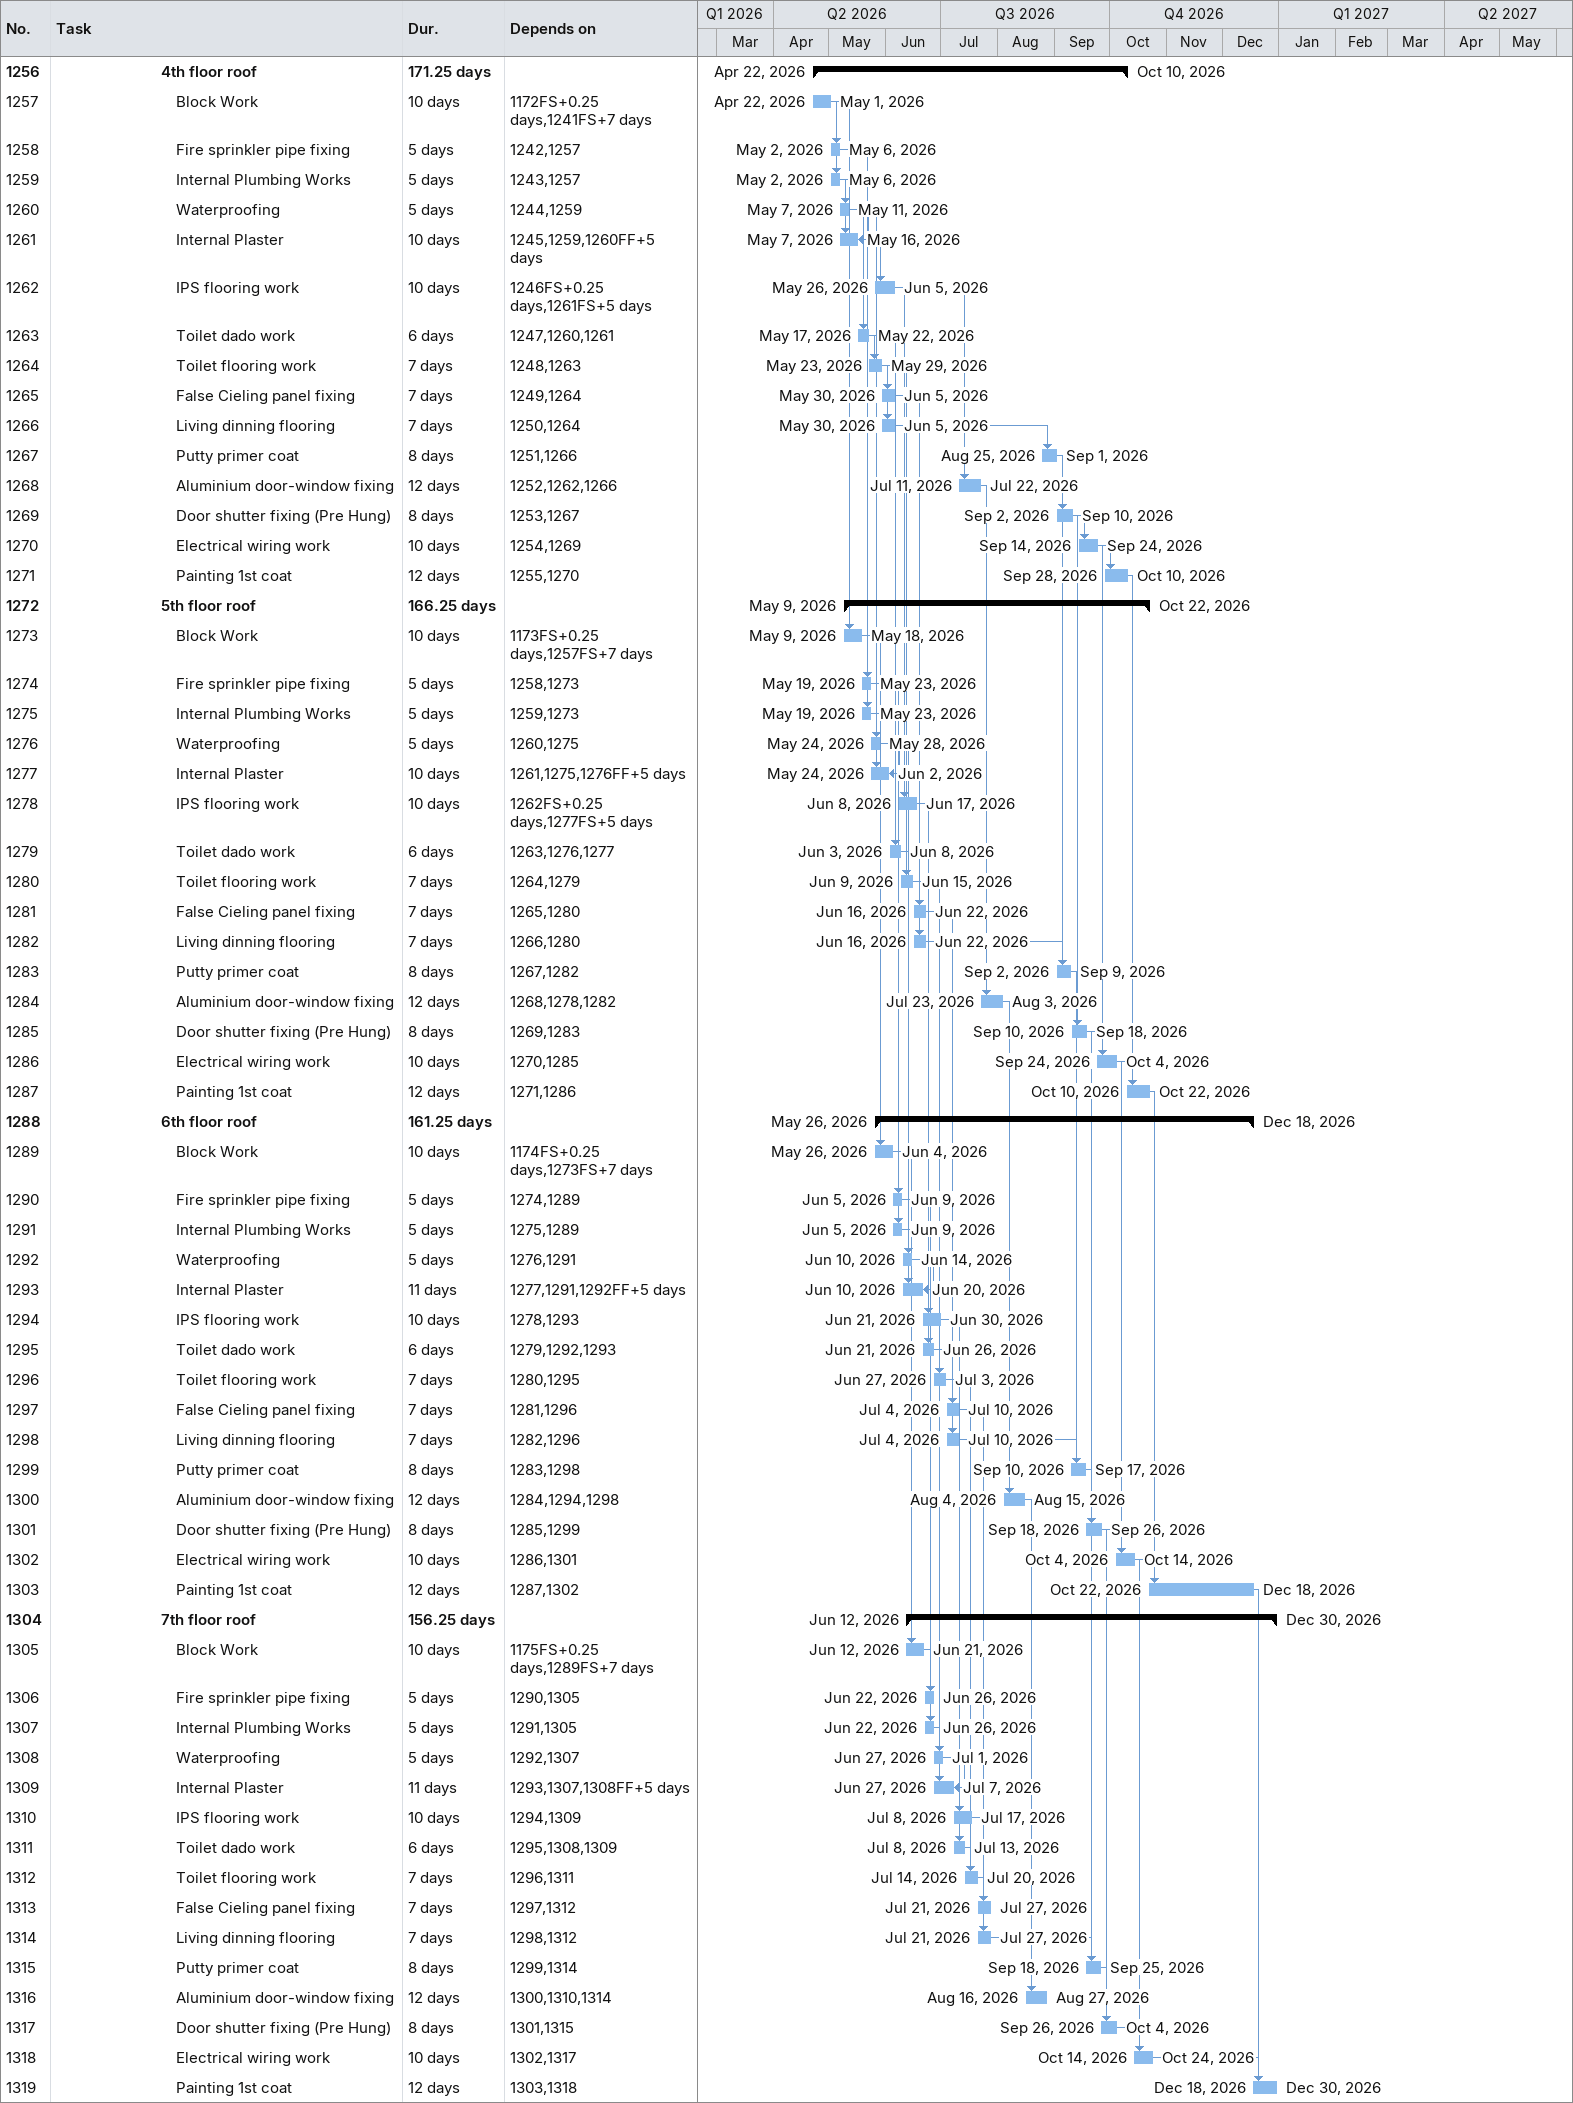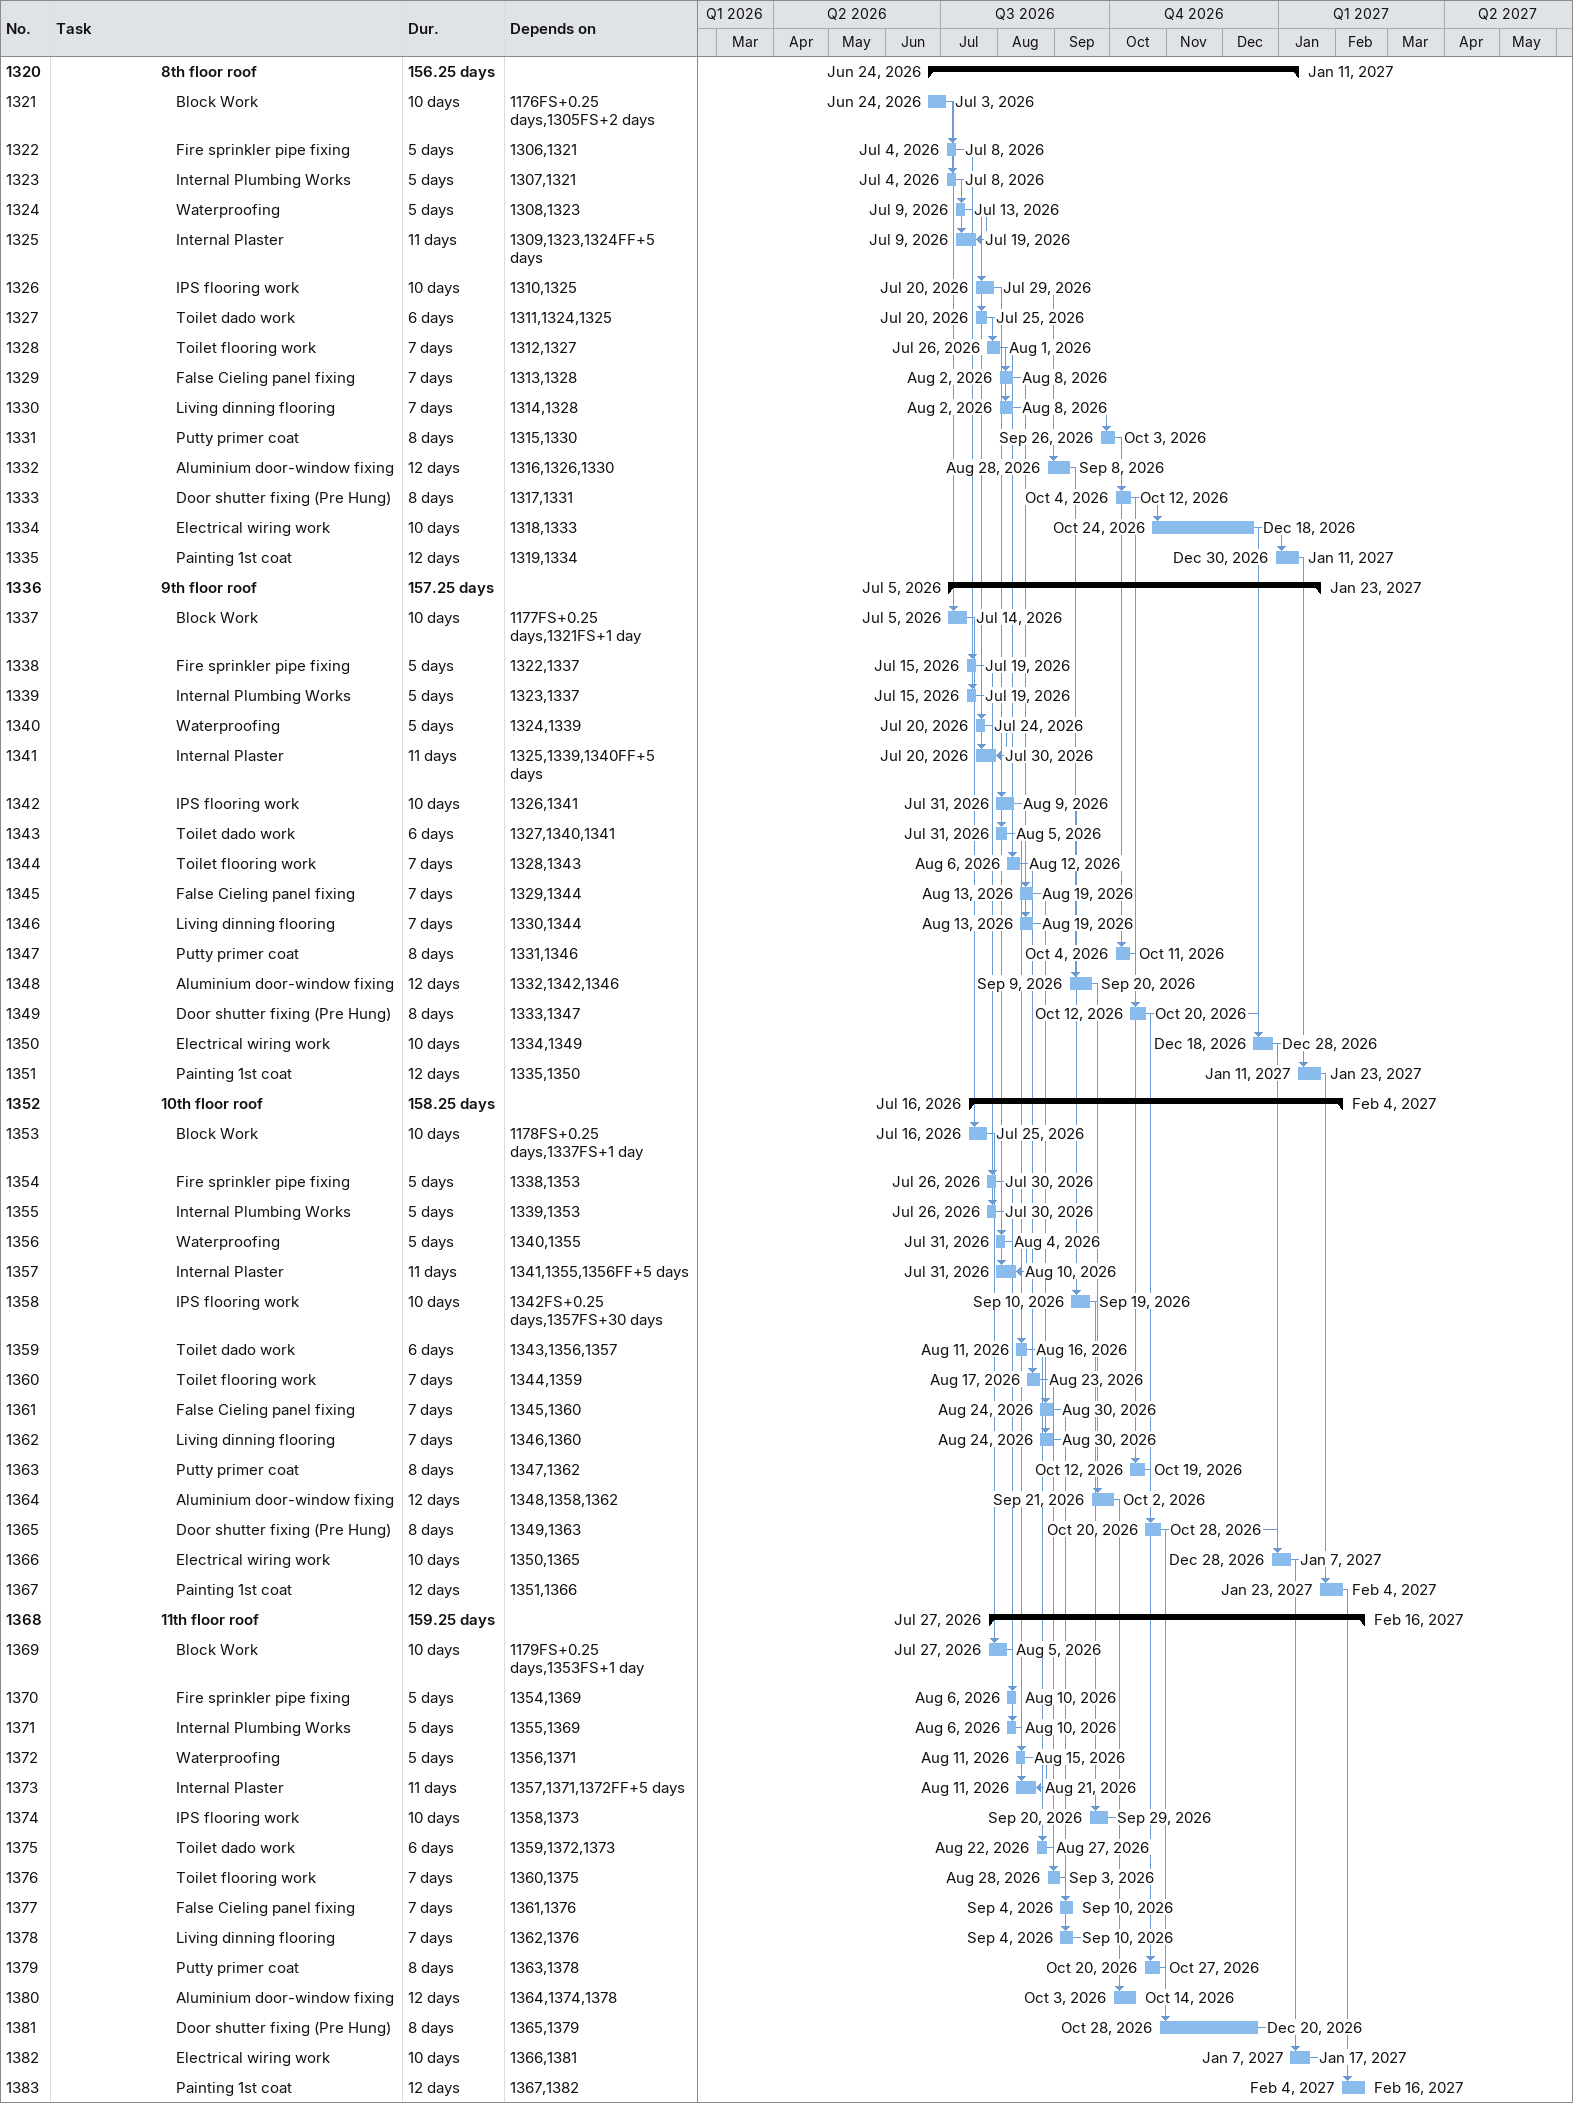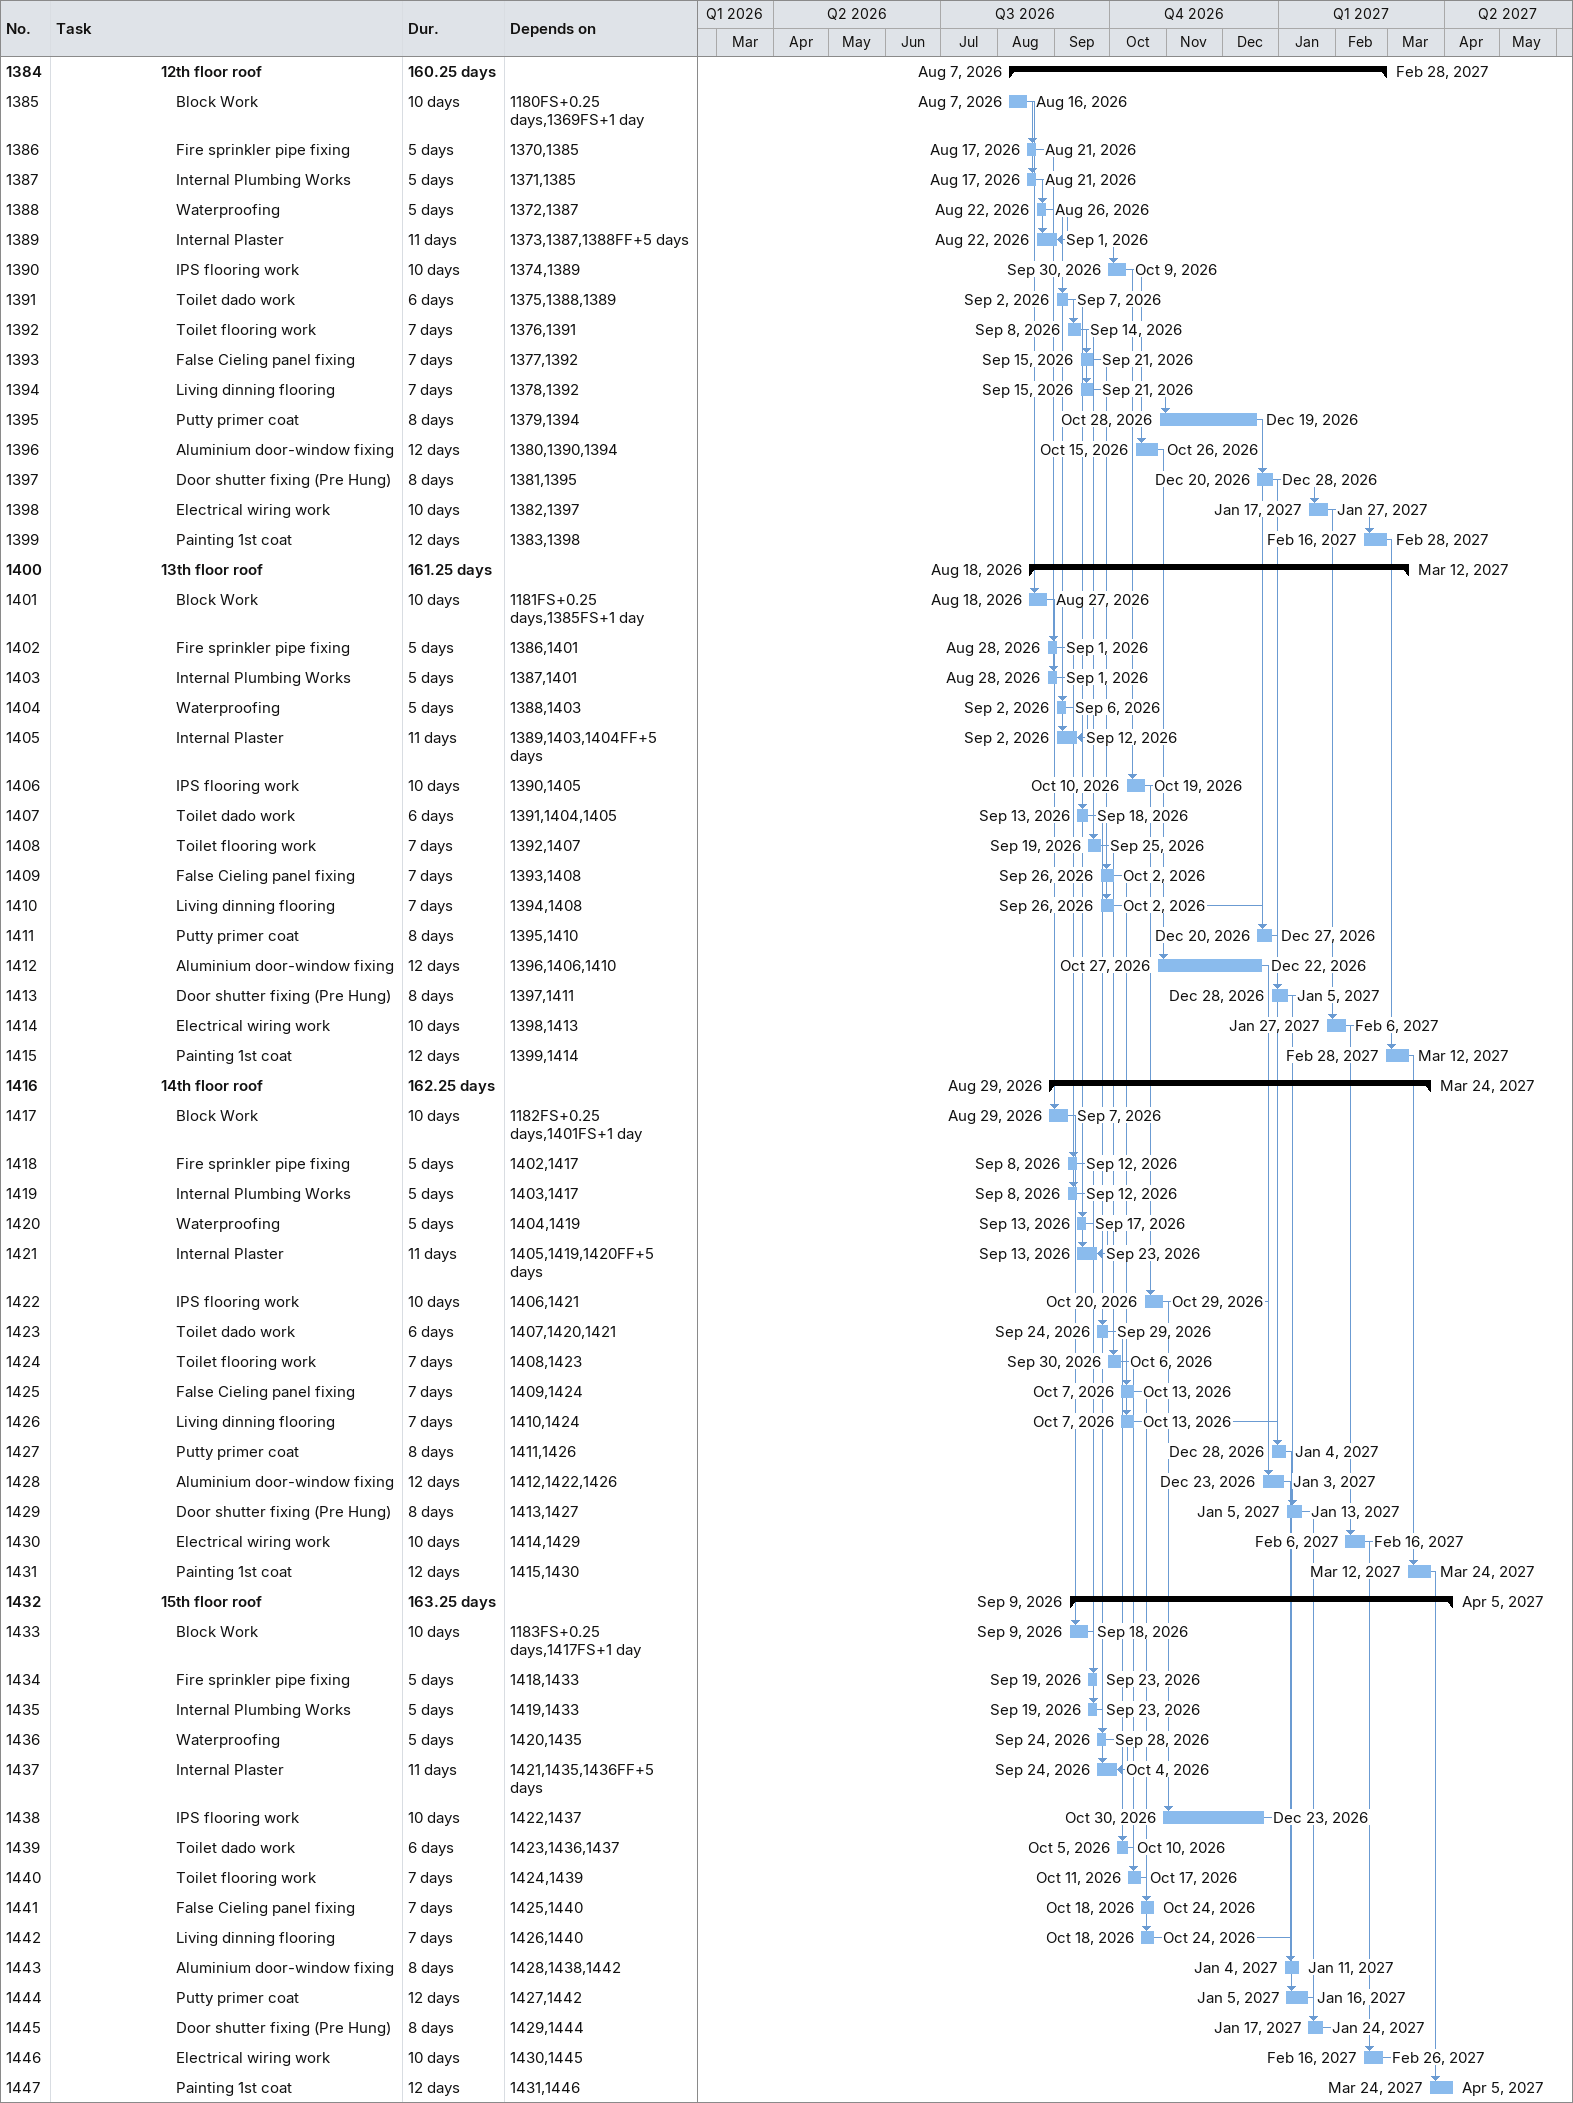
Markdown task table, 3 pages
| ID | Level | Task | Duration | Start | Finish | Predecessors |
|---|---|---|---|---|---|---|
| 1256 | 8 | **4th floor roof** | 171.25d | 2026-04-22 | 2026-10-10 |  |
| 1257 | 9 | Block Work | 10d | 2026-04-22 | 2026-05-01 | 1172FS+0.25d, 1241FS+7d |
| 1258 | 9 | Fire sprinkler pipe fixing | 5d | 2026-05-02 | 2026-05-06 | 1242, 1257 |
| 1259 | 9 | Internal Plumbing Works | 5d | 2026-05-02 | 2026-05-06 | 1243, 1257 |
| 1260 | 9 | Waterproofing | 5d | 2026-05-07 | 2026-05-11 | 1244, 1259 |
| 1261 | 9 | Internal Plaster | 10d | 2026-05-07 | 2026-05-16 | 1245, 1259, 1260FF+5d |
| 1262 | 9 | IPS flooring work | 10d | 2026-05-26 | 2026-06-05 | 1246FS+0.25d, 1261FS+5d |
| 1263 | 9 | Toilet dado work | 6d | 2026-05-17 | 2026-05-22 | 1247, 1260, 1261 |
| 1264 | 9 | Toilet flooring work | 7d | 2026-05-23 | 2026-05-29 | 1248, 1263 |
| 1265 | 9 | False Cieling panel fixing | 7d | 2026-05-30 | 2026-06-05 | 1249, 1264 |
| 1266 | 9 | Living dinning flooring | 7d | 2026-05-30 | 2026-06-05 | 1250, 1264 |
| 1267 | 9 | Putty primer coat | 8d | 2026-08-25 | 2026-09-01 | 1251, 1266 |
| 1268 | 9 | Aluminium door-window fixing | 12d | 2026-07-11 | 2026-07-22 | 1252, 1262, 1266 |
| 1269 | 9 | Door shutter fixing (Pre Hung) | 8d | 2026-09-02 | 2026-09-10 | 1253, 1267 |
| 1270 | 9 | Electrical wiring work | 10d | 2026-09-14 | 2026-09-24 | 1254, 1269 |
| 1271 | 9 | Painting 1st coat | 12d | 2026-09-28 | 2026-10-10 | 1255, 1270 |
| 1272 | 8 | **5th floor roof** | 166.25d | 2026-05-09 | 2026-10-22 |  |
| 1273 | 9 | Block Work | 10d | 2026-05-09 | 2026-05-18 | 1173FS+0.25d, 1257FS+7d |
| 1274 | 9 | Fire sprinkler pipe fixing | 5d | 2026-05-19 | 2026-05-23 | 1258, 1273 |
| 1275 | 9 | Internal Plumbing Works | 5d | 2026-05-19 | 2026-05-23 | 1259, 1273 |
| 1276 | 9 | Waterproofing | 5d | 2026-05-24 | 2026-05-28 | 1260, 1275 |
| 1277 | 9 | Internal Plaster | 10d | 2026-05-24 | 2026-06-02 | 1261, 1275, 1276FF+5d |
| 1278 | 9 | IPS flooring work | 10d | 2026-06-08 | 2026-06-17 | 1262FS+0.25d, 1277FS+5d |
| 1279 | 9 | Toilet dado work | 6d | 2026-06-03 | 2026-06-08 | 1263, 1276, 1277 |
| 1280 | 9 | Toilet flooring work | 7d | 2026-06-09 | 2026-06-15 | 1264, 1279 |
| 1281 | 9 | False Cieling panel fixing | 7d | 2026-06-16 | 2026-06-22 | 1265, 1280 |
| 1282 | 9 | Living dinning flooring | 7d | 2026-06-16 | 2026-06-22 | 1266, 1280 |
| 1283 | 9 | Putty primer coat | 8d | 2026-09-02 | 2026-09-09 | 1267, 1282 |
| 1284 | 9 | Aluminium door-window fixing | 12d | 2026-07-23 | 2026-08-03 | 1268, 1278, 1282 |
| 1285 | 9 | Door shutter fixing (Pre Hung) | 8d | 2026-09-10 | 2026-09-18 | 1269, 1283 |
| 1286 | 9 | Electrical wiring work | 10d | 2026-09-24 | 2026-10-04 | 1270, 1285 |
| 1287 | 9 | Painting 1st coat | 12d | 2026-10-10 | 2026-10-22 | 1271, 1286 |
| 1288 | 8 | **6th floor roof** | 161.25d | 2026-05-26 | 2026-12-18 |  |
| 1289 | 9 | Block Work | 10d | 2026-05-26 | 2026-06-04 | 1174FS+0.25d, 1273FS+7d |
| 1290 | 9 | Fire sprinkler pipe fixing | 5d | 2026-06-05 | 2026-06-09 | 1274, 1289 |
| 1291 | 9 | Internal Plumbing Works | 5d | 2026-06-05 | 2026-06-09 | 1275, 1289 |
| 1292 | 9 | Waterproofing | 5d | 2026-06-10 | 2026-06-14 | 1276, 1291 |
| 1293 | 9 | Internal Plaster | 11d | 2026-06-10 | 2026-06-20 | 1277, 1291, 1292FF+5d |
| 1294 | 9 | IPS flooring work | 10d | 2026-06-21 | 2026-06-30 | 1278, 1293 |
| 1295 | 9 | Toilet dado work | 6d | 2026-06-21 | 2026-06-26 | 1279, 1292, 1293 |
| 1296 | 9 | Toilet flooring work | 7d | 2026-06-27 | 2026-07-03 | 1280, 1295 |
| 1297 | 9 | False Cieling panel fixing | 7d | 2026-07-04 | 2026-07-10 | 1281, 1296 |
| 1298 | 9 | Living dinning flooring | 7d | 2026-07-04 | 2026-07-10 | 1282, 1296 |
| 1299 | 9 | Putty primer coat | 8d | 2026-09-10 | 2026-09-17 | 1283, 1298 |
| 1300 | 9 | Aluminium door-window fixing | 12d | 2026-08-04 | 2026-08-15 | 1284, 1294, 1298 |
| 1301 | 9 | Door shutter fixing (Pre Hung) | 8d | 2026-09-18 | 2026-09-26 | 1285, 1299 |
| 1302 | 9 | Electrical wiring work | 10d | 2026-10-04 | 2026-10-14 | 1286, 1301 |
| 1303 | 9 | Painting 1st coat | 12d | 2026-10-22 | 2026-12-18 | 1287, 1302 |
| 1304 | 8 | **7th floor roof** | 156.25d | 2026-06-12 | 2026-12-30 |  |
| 1305 | 9 | Block Work | 10d | 2026-06-12 | 2026-06-21 | 1175FS+0.25d, 1289FS+7d |
| 1306 | 9 | Fire sprinkler pipe fixing | 5d | 2026-06-22 | 2026-06-26 | 1290, 1305 |
| 1307 | 9 | Internal Plumbing Works | 5d | 2026-06-22 | 2026-06-26 | 1291, 1305 |
| 1308 | 9 | Waterproofing | 5d | 2026-06-27 | 2026-07-01 | 1292, 1307 |
| 1309 | 9 | Internal Plaster | 11d | 2026-06-27 | 2026-07-07 | 1293, 1307, 1308FF+5d |
| 1310 | 9 | IPS flooring work | 10d | 2026-07-08 | 2026-07-17 | 1294, 1309 |
| 1311 | 9 | Toilet dado work | 6d | 2026-07-08 | 2026-07-13 | 1295, 1308, 1309 |
| 1312 | 9 | Toilet flooring work | 7d | 2026-07-14 | 2026-07-20 | 1296, 1311 |
| 1313 | 9 | False Cieling panel fixing | 7d | 2026-07-21 | 2026-07-27 | 1297, 1312 |
| 1314 | 9 | Living dinning flooring | 7d | 2026-07-21 | 2026-07-27 | 1298, 1312 |
| 1315 | 9 | Putty primer coat | 8d | 2026-09-18 | 2026-09-25 | 1299, 1314 |
| 1316 | 9 | Aluminium door-window fixing | 12d | 2026-08-16 | 2026-08-27 | 1300, 1310, 1314 |
| 1317 | 9 | Door shutter fixing (Pre Hung) | 8d | 2026-09-26 | 2026-10-04 | 1301, 1315 |
| 1318 | 9 | Electrical wiring work | 10d | 2026-10-14 | 2026-10-24 | 1302, 1317 |
| 1319 | 9 | Painting 1st coat | 12d | 2026-12-18 | 2026-12-30 | 1303, 1318 |
| 1320 | 8 | **8th floor roof** | 156.25d | 2026-06-24 | 2027-01-11 |  |
| 1321 | 9 | Block Work | 10d | 2026-06-24 | 2026-07-03 | 1176FS+0.25d, 1305FS+2d |
| 1322 | 9 | Fire sprinkler pipe fixing | 5d | 2026-07-04 | 2026-07-08 | 1306, 1321 |
| 1323 | 9 | Internal Plumbing Works | 5d | 2026-07-04 | 2026-07-08 | 1307, 1321 |
| 1324 | 9 | Waterproofing | 5d | 2026-07-09 | 2026-07-13 | 1308, 1323 |
| 1325 | 9 | Internal Plaster | 11d | 2026-07-09 | 2026-07-19 | 1309, 1323, 1324FF+5d |
| 1326 | 9 | IPS flooring work | 10d | 2026-07-20 | 2026-07-29 | 1310, 1325 |
| 1327 | 9 | Toilet dado work | 6d | 2026-07-20 | 2026-07-25 | 1311, 1324, 1325 |
| 1328 | 9 | Toilet flooring work | 7d | 2026-07-26 | 2026-08-01 | 1312, 1327 |
| 1329 | 9 | False Cieling panel fixing | 7d | 2026-08-02 | 2026-08-08 | 1313, 1328 |
| 1330 | 9 | Living dinning flooring | 7d | 2026-08-02 | 2026-08-08 | 1314, 1328 |
| 1331 | 9 | Putty primer coat | 8d | 2026-09-26 | 2026-10-03 | 1315, 1330 |
| 1332 | 9 | Aluminium door-window fixing | 12d | 2026-08-28 | 2026-09-08 | 1316, 1326, 1330 |
| 1333 | 9 | Door shutter fixing (Pre Hung) | 8d | 2026-10-04 | 2026-10-12 | 1317, 1331 |
| 1334 | 9 | Electrical wiring work | 10d | 2026-10-24 | 2026-12-18 | 1318, 1333 |
| 1335 | 9 | Painting 1st coat | 12d | 2026-12-30 | 2027-01-11 | 1319, 1334 |
| 1336 | 8 | **9th floor roof** | 157.25d | 2026-07-05 | 2027-01-23 |  |
| 1337 | 9 | Block Work | 10d | 2026-07-05 | 2026-07-14 | 1177FS+0.25d, 1321FS+1d |
| 1338 | 9 | Fire sprinkler pipe fixing | 5d | 2026-07-15 | 2026-07-19 | 1322, 1337 |
| 1339 | 9 | Internal Plumbing Works | 5d | 2026-07-15 | 2026-07-19 | 1323, 1337 |
| 1340 | 9 | Waterproofing | 5d | 2026-07-20 | 2026-07-24 | 1324, 1339 |
| 1341 | 9 | Internal Plaster | 11d | 2026-07-20 | 2026-07-30 | 1325, 1339, 1340FF+5d |
| 1342 | 9 | IPS flooring work | 10d | 2026-07-31 | 2026-08-09 | 1326, 1341 |
| 1343 | 9 | Toilet dado work | 6d | 2026-07-31 | 2026-08-05 | 1327, 1340, 1341 |
| 1344 | 9 | Toilet flooring work | 7d | 2026-08-06 | 2026-08-12 | 1328, 1343 |
| 1345 | 9 | False Cieling panel fixing | 7d | 2026-08-13 | 2026-08-19 | 1329, 1344 |
| 1346 | 9 | Living dinning flooring | 7d | 2026-08-13 | 2026-08-19 | 1330, 1344 |
| 1347 | 9 | Putty primer coat | 8d | 2026-10-04 | 2026-10-11 | 1331, 1346 |
| 1348 | 9 | Aluminium door-window fixing | 12d | 2026-09-09 | 2026-09-20 | 1332, 1342, 1346 |
| 1349 | 9 | Door shutter fixing (Pre Hung) | 8d | 2026-10-12 | 2026-10-20 | 1333, 1347 |
| 1350 | 9 | Electrical wiring work | 10d | 2026-12-18 | 2026-12-28 | 1334, 1349 |
| 1351 | 9 | Painting 1st coat | 12d | 2027-01-11 | 2027-01-23 | 1335, 1350 |
| 1352 | 8 | **10th floor roof** | 158.25d | 2026-07-16 | 2027-02-04 |  |
| 1353 | 9 | Block Work | 10d | 2026-07-16 | 2026-07-25 | 1178FS+0.25d, 1337FS+1d |
| 1354 | 9 | Fire sprinkler pipe fixing | 5d | 2026-07-26 | 2026-07-30 | 1338, 1353 |
| 1355 | 9 | Internal Plumbing Works | 5d | 2026-07-26 | 2026-07-30 | 1339, 1353 |
| 1356 | 9 | Waterproofing | 5d | 2026-07-31 | 2026-08-04 | 1340, 1355 |
| 1357 | 9 | Internal Plaster | 11d | 2026-07-31 | 2026-08-10 | 1341, 1355, 1356FF+5d |
| 1358 | 9 | IPS flooring work | 10d | 2026-09-10 | 2026-09-19 | 1342FS+0.25d, 1357FS+30d |
| 1359 | 9 | Toilet dado work | 6d | 2026-08-11 | 2026-08-16 | 1343, 1356, 1357 |
| 1360 | 9 | Toilet flooring work | 7d | 2026-08-17 | 2026-08-23 | 1344, 1359 |
| 1361 | 9 | False Cieling panel fixing | 7d | 2026-08-24 | 2026-08-30 | 1345, 1360 |
| 1362 | 9 | Living dinning flooring | 7d | 2026-08-24 | 2026-08-30 | 1346, 1360 |
| 1363 | 9 | Putty primer coat | 8d | 2026-10-12 | 2026-10-19 | 1347, 1362 |
| 1364 | 9 | Aluminium door-window fixing | 12d | 2026-09-21 | 2026-10-02 | 1348, 1358, 1362 |
| 1365 | 9 | Door shutter fixing (Pre Hung) | 8d | 2026-10-20 | 2026-10-28 | 1349, 1363 |
| 1366 | 9 | Electrical wiring work | 10d | 2026-12-28 | 2027-01-07 | 1350, 1365 |
| 1367 | 9 | Painting 1st coat | 12d | 2027-01-23 | 2027-02-04 | 1351, 1366 |
| 1368 | 8 | **11th floor roof** | 159.25d | 2026-07-27 | 2027-02-16 |  |
| 1369 | 9 | Block Work | 10d | 2026-07-27 | 2026-08-05 | 1179FS+0.25d, 1353FS+1d |
| 1370 | 9 | Fire sprinkler pipe fixing | 5d | 2026-08-06 | 2026-08-10 | 1354, 1369 |
| 1371 | 9 | Internal Plumbing Works | 5d | 2026-08-06 | 2026-08-10 | 1355, 1369 |
| 1372 | 9 | Waterproofing | 5d | 2026-08-11 | 2026-08-15 | 1356, 1371 |
| 1373 | 9 | Internal Plaster | 11d | 2026-08-11 | 2026-08-21 | 1357, 1371, 1372FF+5d |
| 1374 | 9 | IPS flooring work | 10d | 2026-09-20 | 2026-09-29 | 1358, 1373 |
| 1375 | 9 | Toilet dado work | 6d | 2026-08-22 | 2026-08-27 | 1359, 1372, 1373 |
| 1376 | 9 | Toilet flooring work | 7d | 2026-08-28 | 2026-09-03 | 1360, 1375 |
| 1377 | 9 | False Cieling panel fixing | 7d | 2026-09-04 | 2026-09-10 | 1361, 1376 |
| 1378 | 9 | Living dinning flooring | 7d | 2026-09-04 | 2026-09-10 | 1362, 1376 |
| 1379 | 9 | Putty primer coat | 8d | 2026-10-20 | 2026-10-27 | 1363, 1378 |
| 1380 | 9 | Aluminium door-window fixing | 12d | 2026-10-03 | 2026-10-14 | 1364, 1374, 1378 |
| 1381 | 9 | Door shutter fixing (Pre Hung) | 8d | 2026-10-28 | 2026-12-20 | 1365, 1379 |
| 1382 | 9 | Electrical wiring work | 10d | 2027-01-07 | 2027-01-17 | 1366, 1381 |
| 1383 | 9 | Painting 1st coat | 12d | 2027-02-04 | 2027-02-16 | 1367, 1382 |
| 1384 | 8 | **12th floor roof** | 160.25d | 2026-08-07 | 2027-02-28 |  |
| 1385 | 9 | Block Work | 10d | 2026-08-07 | 2026-08-16 | 1180FS+0.25d, 1369FS+1d |
| 1386 | 9 | Fire sprinkler pipe fixing | 5d | 2026-08-17 | 2026-08-21 | 1370, 1385 |
| 1387 | 9 | Internal Plumbing Works | 5d | 2026-08-17 | 2026-08-21 | 1371, 1385 |
| 1388 | 9 | Waterproofing | 5d | 2026-08-22 | 2026-08-26 | 1372, 1387 |
| 1389 | 9 | Internal Plaster | 11d | 2026-08-22 | 2026-09-01 | 1373, 1387, 1388FF+5d |
| 1390 | 9 | IPS flooring work | 10d | 2026-09-30 | 2026-10-09 | 1374, 1389 |
| 1391 | 9 | Toilet dado work | 6d | 2026-09-02 | 2026-09-07 | 1375, 1388, 1389 |
| 1392 | 9 | Toilet flooring work | 7d | 2026-09-08 | 2026-09-14 | 1376, 1391 |
| 1393 | 9 | False Cieling panel fixing | 7d | 2026-09-15 | 2026-09-21 | 1377, 1392 |
| 1394 | 9 | Living dinning flooring | 7d | 2026-09-15 | 2026-09-21 | 1378, 1392 |
| 1395 | 9 | Putty primer coat | 8d | 2026-10-28 | 2026-12-19 | 1379, 1394 |
| 1396 | 9 | Aluminium door-window fixing | 12d | 2026-10-15 | 2026-10-26 | 1380, 1390, 1394 |
| 1397 | 9 | Door shutter fixing (Pre Hung) | 8d | 2026-12-20 | 2026-12-28 | 1381, 1395 |
| 1398 | 9 | Electrical wiring work | 10d | 2027-01-17 | 2027-01-27 | 1382, 1397 |
| 1399 | 9 | Painting 1st coat | 12d | 2027-02-16 | 2027-02-28 | 1383, 1398 |
| 1400 | 8 | **13th floor roof** | 161.25d | 2026-08-18 | 2027-03-12 |  |
| 1401 | 9 | Block Work | 10d | 2026-08-18 | 2026-08-27 | 1181FS+0.25d, 1385FS+1d |
| 1402 | 9 | Fire sprinkler pipe fixing | 5d | 2026-08-28 | 2026-09-01 | 1386, 1401 |
| 1403 | 9 | Internal Plumbing Works | 5d | 2026-08-28 | 2026-09-01 | 1387, 1401 |
| 1404 | 9 | Waterproofing | 5d | 2026-09-02 | 2026-09-06 | 1388, 1403 |
| 1405 | 9 | Internal Plaster | 11d | 2026-09-02 | 2026-09-12 | 1389, 1403, 1404FF+5d |
| 1406 | 9 | IPS flooring work | 10d | 2026-10-10 | 2026-10-19 | 1390, 1405 |
| 1407 | 9 | Toilet dado work | 6d | 2026-09-13 | 2026-09-18 | 1391, 1404, 1405 |
| 1408 | 9 | Toilet flooring work | 7d | 2026-09-19 | 2026-09-25 | 1392, 1407 |
| 1409 | 9 | False Cieling panel fixing | 7d | 2026-09-26 | 2026-10-02 | 1393, 1408 |
| 1410 | 9 | Living dinning flooring | 7d | 2026-09-26 | 2026-10-02 | 1394, 1408 |
| 1411 | 9 | Putty primer coat | 8d | 2026-12-20 | 2026-12-27 | 1395, 1410 |
| 1412 | 9 | Aluminium door-window fixing | 12d | 2026-10-27 | 2026-12-22 | 1396, 1406, 1410 |
| 1413 | 9 | Door shutter fixing (Pre Hung) | 8d | 2026-12-28 | 2027-01-05 | 1397, 1411 |
| 1414 | 9 | Electrical wiring work | 10d | 2027-01-27 | 2027-02-06 | 1398, 1413 |
| 1415 | 9 | Painting 1st coat | 12d | 2027-02-28 | 2027-03-12 | 1399, 1414 |
| 1416 | 8 | **14th floor roof** | 162.25d | 2026-08-29 | 2027-03-24 |  |
| 1417 | 9 | Block Work | 10d | 2026-08-29 | 2026-09-07 | 1182FS+0.25d, 1401FS+1d |
| 1418 | 9 | Fire sprinkler pipe fixing | 5d | 2026-09-08 | 2026-09-12 | 1402, 1417 |
| 1419 | 9 | Internal Plumbing Works | 5d | 2026-09-08 | 2026-09-12 | 1403, 1417 |
| 1420 | 9 | Waterproofing | 5d | 2026-09-13 | 2026-09-17 | 1404, 1419 |
| 1421 | 9 | Internal Plaster | 11d | 2026-09-13 | 2026-09-23 | 1405, 1419, 1420FF+5d |
| 1422 | 9 | IPS flooring work | 10d | 2026-10-20 | 2026-10-29 | 1406, 1421 |
| 1423 | 9 | Toilet dado work | 6d | 2026-09-24 | 2026-09-29 | 1407, 1420, 1421 |
| 1424 | 9 | Toilet flooring work | 7d | 2026-09-30 | 2026-10-06 | 1408, 1423 |
| 1425 | 9 | False Cieling panel fixing | 7d | 2026-10-07 | 2026-10-13 | 1409, 1424 |
| 1426 | 9 | Living dinning flooring | 7d | 2026-10-07 | 2026-10-13 | 1410, 1424 |
| 1427 | 9 | Putty primer coat | 8d | 2026-12-28 | 2027-01-04 | 1411, 1426 |
| 1428 | 9 | Aluminium door-window fixing | 12d | 2026-12-23 | 2027-01-03 | 1412, 1422, 1426 |
| 1429 | 9 | Door shutter fixing (Pre Hung) | 8d | 2027-01-05 | 2027-01-13 | 1413, 1427 |
| 1430 | 9 | Electrical wiring work | 10d | 2027-02-06 | 2027-02-16 | 1414, 1429 |
| 1431 | 9 | Painting 1st coat | 12d | 2027-03-12 | 2027-03-24 | 1415, 1430 |
| 1432 | 8 | **15th floor roof** | 163.25d | 2026-09-09 | 2027-04-05 |  |
| 1433 | 9 | Block Work | 10d | 2026-09-09 | 2026-09-18 | 1183FS+0.25d, 1417FS+1d |
| 1434 | 9 | Fire sprinkler pipe fixing | 5d | 2026-09-19 | 2026-09-23 | 1418, 1433 |
| 1435 | 9 | Internal Plumbing Works | 5d | 2026-09-19 | 2026-09-23 | 1419, 1433 |
| 1436 | 9 | Waterproofing | 5d | 2026-09-24 | 2026-09-28 | 1420, 1435 |
| 1437 | 9 | Internal Plaster | 11d | 2026-09-24 | 2026-10-04 | 1421, 1435, 1436FF+5d |
| 1438 | 9 | IPS flooring work | 10d | 2026-10-30 | 2026-12-23 | 1422, 1437 |
| 1439 | 9 | Toilet dado work | 6d | 2026-10-05 | 2026-10-10 | 1423, 1436, 1437 |
| 1440 | 9 | Toilet flooring work | 7d | 2026-10-11 | 2026-10-17 | 1424, 1439 |
| 1441 | 9 | False Cieling panel fixing | 7d | 2026-10-18 | 2026-10-24 | 1425, 1440 |
| 1442 | 9 | Living dinning flooring | 7d | 2026-10-18 | 2026-10-24 | 1426, 1440 |
| 1443 | 9 | Aluminium door-window fixing | 8d | 2027-01-04 | 2027-01-11 | 1428, 1438, 1442 |
| 1444 | 9 | Putty primer coat | 12d | 2027-01-05 | 2027-01-16 | 1427, 1442 |
| 1445 | 9 | Door shutter fixing (Pre Hung) | 8d | 2027-01-17 | 2027-01-24 | 1429, 1444 |
| 1446 | 9 | Electrical wiring work | 10d | 2027-02-16 | 2027-02-26 | 1430, 1445 |
| 1447 | 9 | Painting 1st coat | 12d | 2027-03-24 | 2027-04-05 | 1431, 1446 |
